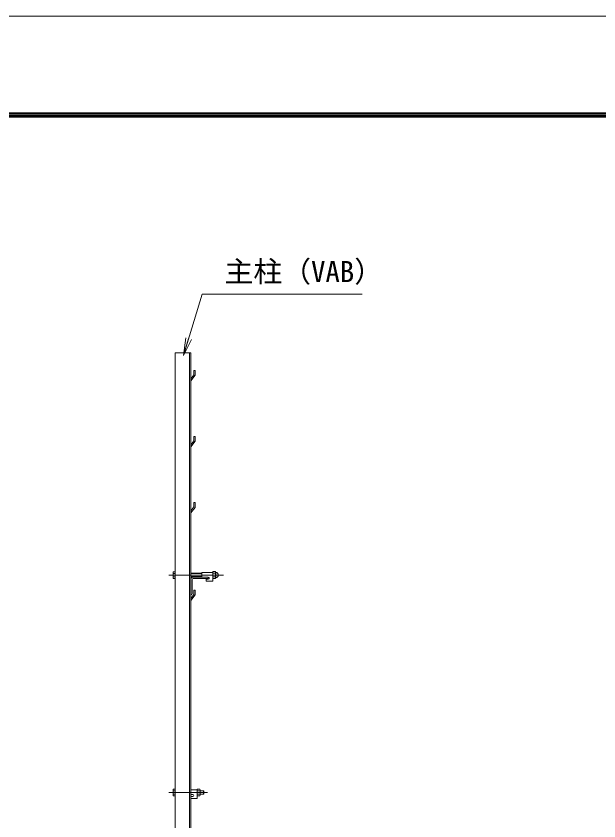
# Model space of a CAD drawing. Units: millimetres, scale not verified. Extents: x -4200 to 4200, y -2970 to 2970.
# Drawn here: x -298 to 1027, y 1139 to 2970 of the extents above; entities that cross this region are included whole.
import ezdxf
from ezdxf.enums import TextEntityAlignment as Align

# ---------------------------------------------------------------- set-up
doc = ezdxf.new("R2010")
doc.units = ezdxf.units.MM
doc.header["$LTSCALE"] = 20
doc.linetypes.add('USER1', pattern=[50.8, 31.75, -6.35, 6.35, -6.35])
for name, color, linetype, lineweight in [('0-0_D-STR1', 1, 'Continuous', 18), ('0-1_D-BMK', 2, 'USER1', 13), ('0-3_D-STR3', 3, 'Continuous', 13), ('0-7_D-STR-TXT', 7, 'Continuous', 9), ('0-8_0', 7, 'Continuous', 9), ('0-B_D-TTL', 7, 'Continuous', 9)]:
    doc.layers.add(name, color=color, linetype=linetype, lineweight=lineweight)
doc.styles.add('ＭＳ ゴシック', font='')
doc.styles.get('ＭＳ ゴシック').set_extended_font_data('MS Gothic')

# ---------------------------------------------------------------- blocks, each defined once
blk = doc.blocks.new('_Open')
at = {"layer": '0-8_0'}
blk.add_line((-20, 3.33), (0, 0), dxfattribs=at)
blk.add_lwpolyline([(-20, -3.33), (0, 0), (-20, 0)], dxfattribs=at)

msp = doc.modelspace()

# ---------------------------------------------------------------- linework, layer by layer
at = {"layer": '0-0_D-STR1'}
for p, q in [((99.03, 2203.92), (64.03, 2203.92)), ((64.03, -61.08), (64.03, 2203.92)), ((96.03, -61.08), (96.03, 2203.92)), ((99.03, -61.08), (99.03, 2203.92)), ((106.03, 2163.8), (106.03, 2153.92)), ((106.03, 2163.8), (109.03, 2163.8)), ((109.03, 2163.8), (109.03, 2152.8)), ((106.03, 2153.92), (99.03, 2144.87)), ((109.03, 2152.8), (99.03, 2140.3)), ((99.03, 2144.87), (99.03, 2140.3)), ((106.03, 2003.92), (99.03, 1994.87)), ((109.03, 2002.8), (99.03, 1990.3)), ((106.03, 2013.8), (106.03, 2003.92)), ((106.03, 2013.8), (109.03, 2013.8)), ((109.03, 2013.8), (109.03, 2002.8)), ((99.03, 1994.87), (99.03, 1990.3)), ((106.03, 1853.42), (99.03, 1844.37)), ((109.03, 1852.3), (99.03, 1839.8)), ((106.03, 1863.3), (109.03, 1863.3)), ((106.03, 1863.3), (106.03, 1853.42)), ((109.03, 1863.3), (109.03, 1852.3)), ((99.03, 1844.37), (99.03, 1839.8)), ((99.03, 1688.92), (99.03, 1653.92)), ((102.03, 1686.42), (102.03, 1655.92)), ((139.03, 1693.92), (104.03, 1693.92)), ((137.03, 1690.92), (106.53, 1690.92)), ((139.03, 1692.92), (139.03, 1693.92)), ((106.03, 1654.42), (99.03, 1645.37)), ((100.03, 1653.92), (99.03, 1653.92)), ((109.03, 1653.3), (99.03, 1640.8)), ((106.03, 1664.3), (109.03, 1664.3)), ((106.03, 1664.3), (106.03, 1654.42)), ((109.03, 1664.3), (109.03, 1653.3)), ((99.03, 1645.37), (99.03, 1640.8))]:
    msp.add_line(p, q, dxfattribs=at)
for centre, radius, start, end in [((104.03, 1688.92), 5, 90, 180), ((106.53, 1686.42), 4.5, 90, 180), ((137.03, 1692.92), 2, 270, 0), ((100.03, 1655.92), 2, 270, 0)]:
    msp.add_arc(centre, radius, start, end, dxfattribs=at)
at = {"layer": '0-1_D-BMK'}
for p, q in [((173.26, 1698.42), (49.03, 1698.42)), ((137.03, 1203.92), (49.03, 1203.92))]:
    msp.add_line(p, q, dxfattribs=at)
at = {"layer": '0-3_D-STR3'}
for p, q in [((58.73, 1704.72), (59.42, 1705.92)), ((58.73, 1704.72), (58.73, 1692.12)), ((64.03, 1705.92), (59.42, 1705.92)), ((64.03, 1705.92), (64.03, 1690.91)), ((124.28, 1704.42), (124.28, 1693.92)), ((149.28, 1704.42), (124.28, 1704.42)), ((149.28, 1704.65), (149.28, 1692.31)), ((149.28, 1704.65), (149.28, 1692.31)), ((149.28, 1704.42), (149.28, 1684.42)), ((150.28, 1706.52), (154.78, 1706.52)), ((155.78, 1704.65), (155.78, 1692.31)), ((155.78, 1704.65), (155.78, 1692.31)), ((58.73, 1692.12), (59.42, 1690.91)), ((64.03, 1702.17), (59.42, 1702.17)), ((64.03, 1694.66), (59.42, 1694.66)), ((64.03, 1690.91), (59.42, 1690.91)), ((99.03, 1702.42), (124.28, 1702.42)), ((99.03, 1701.67), (124.28, 1701.67)), ((99.03, 1695.17), (124.28, 1695.17)), ((99.03, 1694.42), (124.28, 1694.42)), ((139.03, 1693.92), (124.28, 1693.92)), ((134.28, 1689.42), (134.28, 1684.42)), ((139.03, 1689.42), (134.28, 1689.42)), ((149.28, 1684.42), (134.28, 1684.42)), ((154.78, 1702.47), (150.28, 1702.47)), ((154.78, 1694.37), (150.28, 1694.37)), ((150.28, 1690.32), (154.78, 1690.32)), ((58.73, 1210.22), (59.42, 1211.42)), ((58.73, 1210.22), (58.73, 1197.62)), ((64.03, 1211.42), (59.42, 1211.42)), ((64.03, 1211.42), (64.03, 1196.41)), ((114.03, 1209.92), (99.03, 1209.92)), ((114.03, 1211.42), (119.8, 1211.42)), ((114.03, 1196.41), (114.03, 1211.42)), ((114.03, 1209.92), (114.03, 1189.92)), ((119.8, 1211.42), (120.53, 1210.17)), ((120.53, 1197.67), (120.53, 1210.17)), ((58.73, 1197.62), (59.42, 1196.41)), ((64.03, 1207.67), (59.42, 1207.67)), ((64.03, 1200.16), (59.42, 1200.16)), ((64.03, 1196.41), (59.42, 1196.41)), ((103.78, 1199.42), (99.03, 1199.42)), ((99.03, 1194.92), (99.03, 1189.92)), ((103.78, 1194.92), (99.03, 1194.92)), ((114.03, 1207.67), (119.8, 1207.67)), ((114.03, 1200.16), (119.8, 1200.16)), ((114.03, 1196.41), (119.8, 1196.41)), ((119.8, 1196.41), (120.53, 1197.67)), ((120.53, 1207.92), (127.83, 1207.92)), ((120.53, 1199.92), (127.83, 1199.92)), ((127.83, 1207.92), (129.03, 1206.72)), ((127.83, 1207.92), (127.83, 1199.92)), ((127.83, 1199.92), (129.03, 1201.12)), ((129.03, 1206.72), (129.03, 1201.12)), ((114.03, 1189.92), (99.03, 1189.92))]:
    msp.add_line(p, q, dxfattribs=at)
for centre, radius, start, end in [((62.17, 1704.05), 3.32, 145.61585, 214.38415), ((151.82, 1704.49), 2.54, 127.21089, 232.78911), ((153.24, 1704.49), 2.54, 307.21089, 52.78911), ((156.15, 1705.36), 0.5, 189.83916, 262.83194), ((155.28, 1698.42), 6.5, 277.16806, 82.83194), ((71.26, 1698.42), 12.42, 162.4121, 197.5879), ((62.17, 1692.79), 3.32, 145.61585, 214.38415), ((139.03, 1691.67), 2.25, 270, 90), ((157.98, 1698.42), 8.7, 152.26063, 207.73937), ((151.83, 1692.34), 2.55, 127.42505, 232.57495), ((147.08, 1698.42), 8.7, 332.26063, 27.73937), ((153.23, 1692.34), 2.55, 307.42505, 52.57495), ((156.15, 1691.47), 0.5, 97.16806, 163.42019), ((62.17, 1209.55), 3.32, 145.61585, 214.38415), ((117.06, 1209.55), 3.32, 325.61586, 34.38414), ((71.26, 1203.92), 12.42, 162.4121, 197.5879), ((62.17, 1198.29), 3.32, 145.61585, 214.38415), ((103.78, 1197.17), 2.25, 270, 90), ((107.96, 1203.92), 12.42, 342.4121, 17.5879), ((117.06, 1198.29), 3.32, 325.61585, 34.38416)]:
    msp.add_arc(centre, radius, start, end, dxfattribs=at)
at = {"layer": '0-7_D-STR-TXT'}
msp.add_lwpolyline([(488.7, 2337.8), (124.83, 2337.8), (83.14, 2200.13)], dxfattribs=at)
at = {"layer": '0-B_D-TTL', "color": 2, "lineweight": 18}
msp.add_lwpolyline([(-4200, 2970), (4200, 2970), (4200, -2970), (-4200, -2970)], close=True, dxfattribs=at)
at = {"layer": '0-B_D-TTL'}
for points in [[(-3930, 2750), (3930, 2750), (3930, -2750), (-3930, -2750)], [(-3927.5, 2747.5), (3927.5, 2747.5), (3927.5, -2747.5), (-3927.5, -2747.5)], [(-3925, 2745), (3925, 2745), (3925, -2745), (-3925, -2745)], [(-3922.5, 2742.5), (3922.5, 2742.5), (3922.5, -2742.5), (-3922.5, -2742.5)], [(-3920, 2740), (3920, 2740), (3920, -2740), (-3920, -2740)]]:
    msp.add_lwpolyline(points, close=True, dxfattribs=at)

# ---------------------------------------------------------------- block references
at = {"layer": '0-7_D-STR-TXT', "xscale": 2, "yscale": 2, "rotation": 253.14944}
msp.add_blockref('_Open', (82.56, 2198.22), dxfattribs=at)

# ---------------------------------------------------------------- texts
at = {"layer": '0-7_D-STR-TXT', "style": 'ＭＳ ゴシック'}
msp.add_text('主柱（VAB）', height=48.09, dxfattribs=at).set_placement((175.76, 2350.38), align=Align.BOTTOM_LEFT)

doc.saveas('drawing.dxf')
